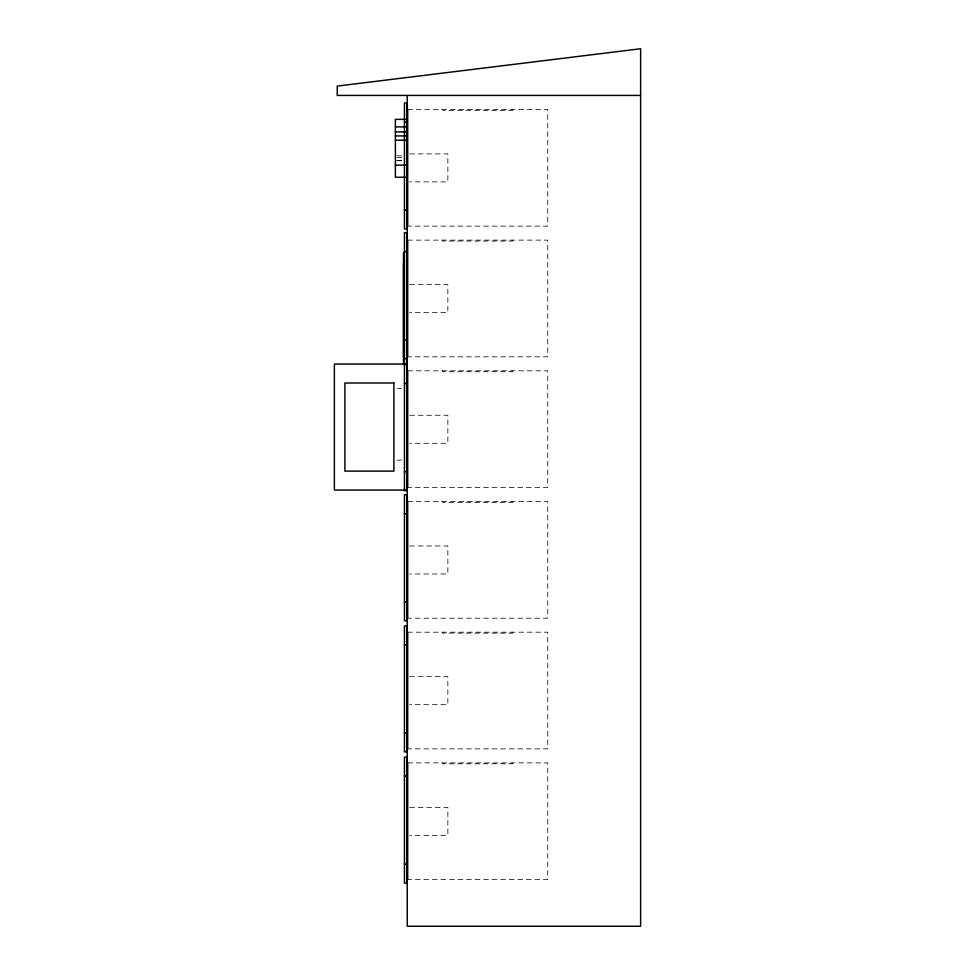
<?xml version="1.0" encoding="UTF-8"?>
<svg xmlns="http://www.w3.org/2000/svg" width="975" height="975" viewBox="0 0 975 975"><rect width="100%" height="100%" fill="white"/><g stroke="black" fill="none" stroke-linecap="round" stroke-linejoin="round"><path stroke-width="0.73" stroke-dasharray="4.88 3.66" d="M407.708 109.432L547.743 109.432L547.743 226.115L407.708 226.115M409.646 153.904L447.854 153.904L447.854 181.898L409.646 181.898M396.874 155.829L402.797 155.829M396.874 157.438L402.797 157.438M396.874 160.339L402.797 160.339M396.874 160.717L402.797 160.717M407.708 240.118L547.743 240.118L547.743 356.813L407.708 356.813M409.646 284.59L447.854 284.59L447.854 312.597L409.646 312.597M407.708 370.817L547.743 370.817L547.743 487.5L407.708 487.5M396.971 388.501L401.456 388.501M409.646 415.277L447.854 415.277L447.854 443.284L409.646 443.284M396.971 460.139L401.456 460.139M407.708 501.503L547.743 501.503L547.743 618.187L407.708 618.187M409.646 545.976L447.854 545.976L447.854 573.982L409.646 573.982M407.708 632.19L547.743 632.19L547.743 748.885L407.708 748.885M409.646 676.662L447.854 676.662L447.854 704.669L409.646 704.669M407.708 762.889L547.743 762.889L547.743 879.572L407.708 879.572M409.646 807.361L447.854 807.361L447.854 835.356L409.646 835.356M512.728 109.432L512.728 110.358L442.723 110.358L442.723 109.432M512.728 240.118L512.728 241.057L442.723 241.057L442.723 240.118M512.728 370.817L512.728 371.743L442.723 371.743L442.723 370.817M512.728 501.503L512.728 502.442L442.723 502.442L442.723 501.503M512.728 632.19L512.728 633.128L442.723 633.128L442.723 632.19M512.728 762.889L512.728 763.815L442.723 763.815L442.723 762.889"/><path stroke-width="1.46" d="M640.624 95.428L337.228 95.428L337.228 86.093L640.624 48.75L640.624 926.25L407.245 926.25L407.245 95.428M407.245 119.364L395.387 119.364L395.387 177.231L407.245 177.231M404.442 121.887L406.782 121.887M395.387 126.896L407.245 126.896M395.387 131.93L407.245 131.93M395.387 135.915L407.245 135.915M395.387 140.217L407.245 140.217M395.387 165.165L407.245 165.165M404.442 210.015L406.782 210.015M404.442 251.599L406.782 251.599M404.442 252.964L403.516 252.964L403.516 364.309M403.516 263.311L403.516 356.96M404.442 339.739L406.782 339.739M404.442 358.678L406.782 358.678M405.905 364.053L334.376 364.053L334.376 490.072L405.905 490.072M404.442 364.601L406.782 364.601M404.442 383.553L406.782 383.553M404.442 471.681L406.782 471.681M404.442 513.679L406.782 513.679M404.442 601.819L406.782 601.819M404.442 644.804L406.782 644.804M404.442 732.944L406.782 732.944M404.442 776.051L406.782 776.051M404.442 864.179L406.782 864.179M407.708 109.432L407.708 226.115M407.708 240.118L407.708 356.813M407.708 370.817L407.708 487.5M407.708 501.503L407.708 618.187M407.708 632.19L407.708 748.885M407.708 762.889L407.708 879.572M406.782 102.936L404.442 102.936L404.442 228.967L406.782 228.967L406.782 102.936M406.782 232.659L404.442 232.659L404.442 490.632L406.782 490.632L406.782 232.659M393.912 382.992L344.906 382.992L344.906 471.12L393.912 471.12L393.912 382.992M406.782 494.739L404.442 494.739L404.442 620.758L406.782 620.758L406.782 494.739M406.782 625.865L404.442 625.865L404.442 751.883L406.782 751.883L406.782 625.865M406.782 757.1L404.442 757.1L404.442 883.131L406.782 883.131L406.782 757.1"/></g></svg>
